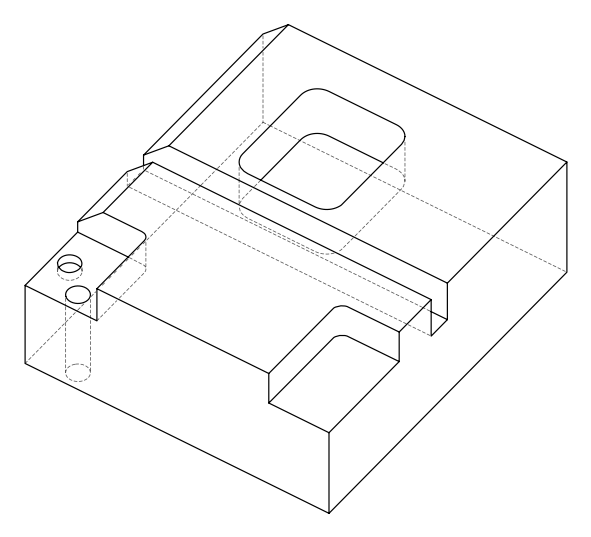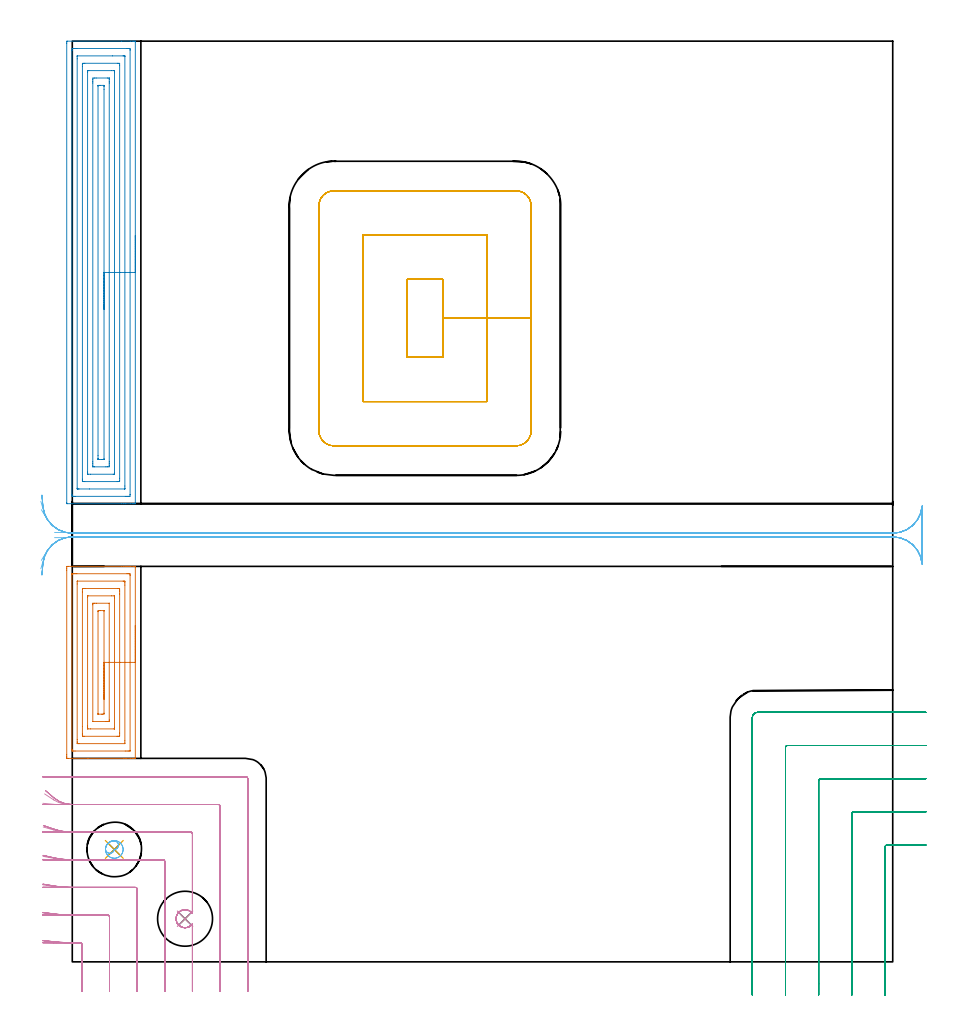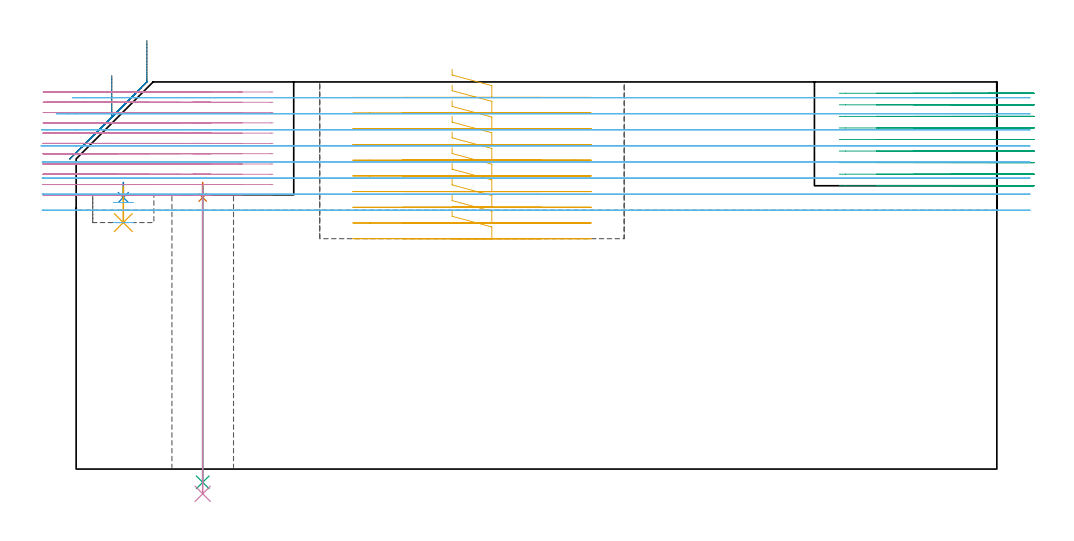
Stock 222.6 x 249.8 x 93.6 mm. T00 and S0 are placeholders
(PLAN: 12 operations, 8 tool changes, 52 min)
(1 SPOT_DRILL | STEP1HOLE | NXT0321_9005460120000 | 0.04 min | 2999 mm3)
(2 SPOT_DRILL_1 | STEP1POCKET | NXT0321_9005460120000 | 0.04 min | 2999 mm3)
(3 DRILL_THROUGH_HOLE_INTO_CENTER | STEP1HOLE | NXT0301_065 | 0.29 min | 4621 mm3)
(4 DRILL_TO_ENLARGE_THROUGH_HOLE | STEP1HOLE | UGT0301_280 | 0.3 min | 8683 mm3)
(5 DRILL_BLIND_HOLE_INTO_CENTER | STEP1POCKET | NXT0301_128 | 0.04 min | 719 mm3)
(6 MILL_ROUGH_BLIND_HOLE_CONTOUR | STEP1POCKET | NXT0201_013 | Spiral | 0.22 min | 2130 mm3)
(7 AREA_MILL | FG_CHAMFER_SURFACE | UGT0205_001 | 3.22 min | 11690 mm3)
(8 AREA_MILL_1 | FG_CHAMFER_SURFACE_1 | UGT0205_001 | 7.33 min | 22829 mm3)
(9 MILL_CORNER_NOTCH_RECTANGULAR | CORNER_NOTCH_RECTANGULAR | NXT0201_011 | Follow Part, ap 3, ae 75% | 8.92 min | 81284 mm3)
(10 MILL_CORNER_NOTCH_RECTANGULAR_1 | CORNER_NOTCH_RECTANGULAR_1 | NXT0201_013 | Follow Part, ap 2.5, ae 75% | 12.43 min | 68305 mm3)
(11 MILL_RECTANGULAR_POCKET | POCKET_RECTANGULAR_STRAIGHT | NXT0201_012 | Follow Part, ap 4, ae 75% | 10.9 min | 232918 mm3)
(12 MILL_RECTANGULAR_SLOT | SLOT_RECTANGULAR | NXT0201_012 | Follow Part, ap 4, ae 75% | 8.23 min | 114902 mm3)
(TOOL NXT0321_9005460120000 | NC Spot Drill, 142deg, 12mm, Carbide, Uncoated | D12 PA142 FL30 Z2)
(TOOL NXT0301_065 | Carbide Drill 9.4mm [860.1-0940-075A1-MM 2214] | D9.4 PA140 FL98 Z2)
(TOOL UGT0301_280 | Twist Drill 14.9 mm | D14.9 PA118 FL114 Z2)
(TOOL NXT0301_128 | Carbide Drill 12mm [861.1-1200-036A1-GP GC34] | D12 PA150 FL37.4 Z2)
(TOOL NXT0201_013 | ENDMILL 10mm | D10 FL30 Z4)
(TOOL UGT0205_001 | Chamfer Mill 20 x 3 x 45 deg. | D20 FL50 Z2)
(TOOL NXT0201_011 | ENDMILL 12mm [2P460-1200-NA 1630] | D12 FL38 Z6)
(TOOL NXT0201_012 | ENDMILL 16mm [2P460-1600-NA 1630] | D16 FL38 Z6)
(OP 1 SPOT_DRILL)
G17 G21 G94 G90
T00 M6
G54
G17 G0 G90 X30.6 Y11.7 S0 M3
G43 Z103.6 H0
G94 G81 G98 Z65.659 F250. R69.3
G80
M5
M2
(OP 2 SPOT_DRILL_1)
G17 G21 G94 G90
T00 M6
G54
G17 G0 G90 X11.4 Y30.5 S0 M3
G43 Z103.6 H0
G94 G81 G98 Z65.663 F250. R69.3
G80
M5
M2
(OP 3 DRILL_THROUGH_HOLE_INTO_CENTER)
G17 G21 G94 G90
T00 M6
G54
G17 G0 G90 X30.6 Y11.7 S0 M3
G43 Z103.6 H1
G94 G73 G98 Z-3.211 F250. Q8.689 R68.3
G80
M5
M2
(OP 4 DRILL_TO_ENLARGE_THROUGH_HOLE)
G17 G21 G94 G90
T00 M6
G54
G17 G0 G90 X30.6 Y11.7 S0 M3
G43 Z103.6 H0
G94 G73 G98 Z-5.976 F250. Q14.455 R68.3
G80
M5
M2
(OP 5 DRILL_BLIND_HOLE_INTO_CENTER)
G17 G21 G94 G90
T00 M6
G54
G17 G0 G90 X11.4 Y30.5 S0 M3
G43 Z103.6 H1
G94 G81 G98 Z59.6 F250. R68.3
G80
M5
M2
(OP 6 MILL_ROUGH_BLIND_HOLE_CONTOUR)
G17 G21 G94 G90
T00 M6
G54
G17 G0 G90 X11.4 Y30.5 S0 M3
G43 Z103.6 H0
Z64.45
G94 G3 X11.542 Y32.758 R1.133 F250.
X9.019 Y30.801 R2.258
X11.099 Y28.119 R2.4
X9.019 Y30.801 R-2.4
X10.059 Y29.46 R1.2
X11.4 Y30.5 R1.2
G0 Z59.6
G3 X11.542 Y32.758 R1.133
X9.019 Y30.801 R2.258
X11.099 Y28.119 R2.4
X9.019 Y30.801 R-2.4
X10.059 Y29.46 R1.2
X11.4 Y30.5 R1.2
G0 Z103.6
M5
M2
(OP 7 AREA_MILL)
G17 G21 G94 G90
T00 M6
G54
G17 G0 G90 X17.1 Y91.25 S1061 M3
G43 Z103.6 H0
G94 G1 Y91.212 Z102.728 F250.
Y91.098 Z101.863
Y90.909 Z101.012
Y90.647 Z100.18
Y90.313 Z99.374
Y89.91 Z98.6
Y89.442 Z97.864
Y88.91 Z97.172
Y88.321 Z96.529
Y87.678 Z95.939
Y86.986 Z95.408
Y86.25 Z94.94
Y85.476 Z94.537
Y84.67 Z94.203
Y83.838 Z93.941
Y82.986 Z93.752
Y82.122 Z93.638
Y81.25 Z93.6
Y55.362
X17.097 Y55.209 Z93.588
X17.089 Y55.207 Z93.58
X16.757 Y55.2 Z93.256
X16.388 Z92.887
X15.746 Z92.241
X14.542 Z91.039
X13.98 Z90.474
X4.268 Z80.766
X-1.029 Y55.201 Z75.469
X-1.242 Y55.204 Z75.255
X-1.492 Y55.209 Z75.006
X-1.495 Y55.337 Z75.003
X-1.499 Y55.809 Z75.001
X-1.5 Y56.285 Z75.
Y106.275
X-1.499 Y106.691 Z75.001
X-1.495 Y107.163 Z75.003
X-1.492 Y107.291 Z75.006
X-1.029 Y107.3 Z75.469
X13.378 Z89.873
X13.98 Z90.474
X14.542 Z91.039
X14.863 Z91.359
X15.425 Z91.921
X15.746 Z92.241
X16.758 Z93.257
X17.089 Y107.293 Z93.58
X17.097 Y107.291 Z93.588
X17.1 Y107.138 Z93.6
Y81.25
X15.686 Z92.186
X15.685 Y57.386 Z92.185
X15.684 Y57.282 Z92.184
X15.681 Y57.231 Z92.181
X15.68 Y57.214 Z92.18
X15.642 Y57.21 Z92.142
X15.251 Y57.202 Z91.751
X14.863 Y57.201 Z91.363
X14.37 Y57.2 Z90.87
X0.737 Y57.201 Z77.237
X0.241 Y57.203 Z76.741
X0.023 Y57.21 Z76.523
X-0.079 Y57.216 Z76.421
X-0.085 Y57.532 Z76.415
Y57.594
Y105.114
X-0.084 Y105.218 Z76.416
X-0.082 Y105.269 Z76.418
X-0.08 Y105.287 Z76.42
X-0.042 Y105.29 Z76.458
X0.349 Y105.298 Z76.849
X0.737 Y105.3 Z77.237
X1.23 Z77.73
X14.863 Y105.299 Z91.363
X15.359 Y105.297 Z91.859
X15.577 Y105.29 Z92.077
X15.679 Y105.284 Z92.179
X15.685 Y104.968 Z92.185
Y104.906
X15.686 Y81.25 Z92.186
X14.271 Z90.771
Y59.978
X14.267 Y59.379 Z90.767
X14.265 Y59.234 Z90.765
X14.259 Y59.21 Z90.759
X14.216 Y59.205 Z90.716
X14.156 Y59.201 Z90.656
X1.797 Y59.2 Z78.297
X1.62 Y59.202 Z78.12
X1.443 Y59.207 Z77.943
X1.335 Y59.212 Z77.835
X1.332 Y59.281 Z77.832
X1.33 Y59.379 Z77.83
X1.329 Y59.674 Z77.829
X1.328 Y60.272 Z77.828
X1.329 Y102.522 Z77.829
X1.333 Y103.121 Z77.833
X1.335 Y103.266 Z77.835
X1.341 Y103.29 Z77.841
X1.384 Y103.295 Z77.884
X1.443 Y103.299 Z77.943
X13.803 Y103.3 Z90.303
X13.98 Y103.298 Z90.48
X14.157 Y103.293 Z90.657
X14.265 Y103.288 Z90.765
X14.268 Y103.219 Z90.768
X14.27 Y103.121 Z90.77
X14.271 Y102.826 Z90.771
Y102.228
Y81.25
X12.857 Z89.357
X12.856 Y62.057 Z89.356
X12.85 Y61.414 Z89.35
X12.844 Y61.21 Z89.344
X12.638 Y61.205 Z89.138
X12.214 Y61.2 Z88.714
X12.179 Z88.679
X3.351 Z79.851
X2.955 Y61.205 Z79.455
X2.763 Y61.21 Z79.263
X2.75 Y61.317 Z79.25
X2.744 Y61.814 Z79.244
X2.743 Y63.843 Z79.243
Y100.2
X2.744 Y100.443 Z79.244
X2.749 Y101.086 Z79.249
X2.756 Y101.29 Z79.256
X2.962 Y101.295 Z79.462
X3.386 Y101.3 Z79.886
X3.421 Z79.921
X12.249 Z88.749
X12.645 Y101.295 Z89.145
X12.837 Y101.29 Z89.337
X12.85 Y101.183 Z89.35
X12.856 Y100.686 Z89.356
X12.857 Y100.443 Z89.357
Y99.793
Y81.25
X11.443 Z87.943
Y63.617
X11.44 Y63.391 Z87.94
X11.436 Y63.242 Z87.936
X11.434 Y63.208 Z87.934
X11.43 Y63.206 Z87.93
X11.411 Y63.203 Z87.911
X11.331 Y63.201 Z87.831
X4.904 Y63.2 Z81.404
X4.268 Y63.204 Z80.768
X4.179 Y63.207 Z80.679
X4.17 Y63.209 Z80.67
X4.164 Y63.235 Z80.664
X4.16 Y63.354 Z80.66
X4.158 Y63.504 Z80.658
X4.157 Y63.956 Z80.657
Y98.883
X4.159 Y99.109 Z80.659
X4.163 Y99.259 Z80.663
X4.166 Y99.292 Z80.666
X4.17 Y99.294 Z80.67
X4.189 Y99.297 Z80.689
X4.268 Y99.299 Z80.768
X10.696 Y99.3 Z87.196
X11.331 Y99.296 Z87.831
X11.421 Y99.293 Z87.921
X11.43 Y99.291 Z87.93
X11.436 Y99.265 Z87.936
X11.44 Y99.146 Z87.94
X11.442 Y98.996 Z87.942
X11.443 Y98.77 Z87.943
Y98.657
Y81.25
X10.029 Z86.529
X10.028 Y65.628 Z86.528
X10.027 Y65.394 Z86.527
X10.024 Y65.277 Z86.524
X10.022 Y65.222 Z86.522
X10.014 Y65.209 Z86.514
X9.985 Y65.205 Z86.485
X9.566 Y65.201 Z86.066
X9.106 Y65.2 Z85.606
X5.574 Y65.201 Z82.074
X5.572 Y65.202 Z82.072
Y65.203
X5.571 Y96.872 Z82.071
X5.573 Y97.106 Z82.073
X5.575 Y97.223 Z82.075
X5.578 Y97.278 Z82.078
X5.586 Y97.291 Z82.086
X5.615 Y97.295 Z82.115
X6.034 Y97.299 Z82.534
X6.494 Y97.3 Z82.994
X10.026 Y97.299 Z86.526
X10.027 Y97.298 Z86.527
X10.028 Y97.297 Z86.528
X10.029 Y81.25 Z86.529
X8.615 Z85.115
X8.614 Y67.483 Z85.114
X8.613 Y67.413 Z85.113
X8.608 Y67.217 Z85.108
X8.222 Y67.206 Z84.722
X8.01 Y67.201 Z84.51
X7.043 Y67.2 Z83.543
X7.024 Y67.202 Z83.524
X7.005 Y67.205 Z83.505
X6.992 Y67.211 Z83.492
X6.99 Y67.231 Z83.49
X6.986 Y67.344 Z83.486
Y95.017
X6.987 Y95.087 Z83.487
X6.992 Y95.283 Z83.492
X7.378 Y95.294 Z83.878
X7.59 Y95.299 Z84.09
X8.557 Y95.3 Z85.057
X8.576 Y95.298 Z85.076
X8.594 Y95.294 Z85.094
X8.608 Y95.289 Z85.108
X8.61 Y95.269 Z85.11
X8.614 Y95.156 Z85.114
X8.615 Y81.25 Z85.115
Y80.378 Z85.153
Y79.513 Z85.267
Y78.662 Z85.455
Y77.83 Z85.718
Y77.024 Z86.052
Y76.25 Z86.454
Y75.514 Z86.923
Y74.822 Z87.454
Y74.179 Z88.044
Y73.59 Z88.687
Y73.058 Z89.379
Y72.59 Z90.115
Y72.187 Z90.888
Y71.853 Z91.694
Y71.591 Z92.526
Y71.402 Z93.378
Y71.288 Z94.243
Y71.25 Z95.115
G0 Z103.6
M5
M2
(OP 8 AREA_MILL_1)
G17 G21 G94 G90
T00 M6
G54
G17 G0 G90 X17.1 Y197.05 S1061 M3
G43 Z103.6 H0
G94 G1 Y197.012 Z102.728 F250.
Y196.898 Z101.863
Y196.709 Z101.012
Y196.447 Z100.18
Y196.113 Z99.374
Y195.71 Z98.6
Y195.242 Z97.864
Y194.71 Z97.172
Y194.121 Z96.529
Y193.478 Z95.939
Y192.786 Z95.408
Y192.05 Z94.94
Y191.276 Z94.537
Y190.47 Z94.203
Y189.638 Z93.941
Y188.786 Z93.752
Y187.922 Z93.638
Y187.05 Z93.6
Y124.478
X17.097 Y124.308 Z93.588
X17.088 Y124.306 Z93.579
X16.723 Y124.3 Z93.223
X16.451 Z92.951
X15.746 Z92.241
X14.51 Z91.007
X13.98 Z90.475
X13.362 Z89.858
X-1.295 Y124.301 Z75.203
X-1.492 Y124.31 Z75.006
X-1.499 Y124.508 Z74.999
X-1.5 Y249.175 Z75.
X-1.496 Y249.595 Z75.002
X-1.492 Y249.79 Z75.006
X-1.294 Y249.8 Z75.204
X13.362 Z89.858
X15.746 Z92.241
X16.451 Z92.951
X16.724 Z93.223
X17.088 Y249.794 Z93.579
X17.097 Y249.792 Z93.588
X17.1 Y249.621 Z93.6
Y187.05
X15.686 Z92.186
X15.685 Y126.775 Z92.185
X15.684 Y126.713 Z92.184
X15.672 Y126.31 Z92.172
X15.269 Y126.302 Z91.769
X14.863 Y126.301 Z91.363
X14.388 Y126.3 Z90.888
X0.737 Y126.301 Z77.237
X0.26 Y126.303 Z76.76
X0.026 Y126.31 Z76.526
X-0.079 Y126.329 Z76.421
X-0.085 Y126.652 Z76.415
Y126.713
Y247.325
X-0.084 Y247.387 Z76.416
X-0.072 Y247.79 Z76.428
X0.331 Y247.798 Z76.831
X0.737 Y247.799 Z77.237
X1.212 Y247.8 Z77.712
X14.863 Y247.799 Z91.363
X15.34 Y247.797 Z91.84
X15.574 Y247.79 Z92.074
X15.679 Y247.771 Z92.179
X15.685 Y247.449 Z92.185
Y247.387
X15.686 Y187.05 Z92.186
X14.271 Z90.771
Y129.1
X14.27 Y128.501 Z90.77
X14.268 Y128.354 Z90.768
X14.266 Y128.319 Z90.766
X14.264 Y128.31 Z90.764
X14.244 Y128.307 Z90.744
X14.177 Y128.301 Z90.677
X4.688 Y128.3 Z81.188
X1.818 Z78.318
X1.62 Y128.301 Z78.12
X1.421 Y128.303 Z77.921
X1.365 Y128.306 Z77.865
X1.336 Y128.31 Z77.836
X1.334 Y128.325 Z77.834
X1.331 Y128.403 Z77.831
X1.329 Y128.501 Z77.829
Y245.
X1.33 Y245.599 Z77.83
X1.332 Y245.746 Z77.832
X1.334 Y245.781 Z77.834
X1.336 Y245.79 Z77.836
X1.356 Y245.793 Z77.856
X1.423 Y245.799 Z77.923
X10.912 Y245.8 Z87.412
X13.782 Z90.282
X13.98 Y245.799 Z90.48
X14.178 Y245.797 Z90.678
X14.235 Y245.794 Z90.735
X14.264 Y245.79 Z90.764
X14.266 Y245.774 Z90.766
X14.269 Y245.697 Z90.769
X14.271 Y245.599 Z90.771
Y187.05
X12.857 Z89.357
Y131.183
X12.854 Y130.535 Z89.354
X12.85 Y130.324 Z89.35
X12.65 Y130.31 Z89.15
X12.203 Y130.3 Z88.703
X3.374 Z79.874
X2.948 Y130.31 Z79.448
X2.749 Y130.317 Z79.249
X2.747 Y130.432 Z79.247
X2.743 Y130.939 Z79.243
Y242.917
X2.746 Y243.565 Z79.246
X2.75 Y243.776 Z79.25
X2.95 Y243.79 Z79.45
X3.397 Y243.8 Z79.897
X12.226 Z88.726
X12.652 Y243.79 Z89.152
X12.85 Y243.783 Z89.35
X12.853 Y243.668 Z89.353
X12.857 Y243.161 Z89.357
Y187.05
X11.443 Z87.943
X11.442 Y132.744 Z87.942
X11.439 Y132.518 Z87.939
X11.436 Y132.369 Z87.936
X11.429 Y132.309 Z87.929
X11.414 Y132.307 Z87.914
X11.331 Y132.304 Z87.831
X11.11 Y132.301 Z87.61
X4.93 Y132.3 Z81.43
X4.269 Y132.304 Z80.769
X4.175 Y132.307 Z80.675
X4.167 Y132.308 Z80.667
X4.164 Y132.361 Z80.664
X4.16 Y132.48 Z80.66
X4.158 Y132.631 Z80.658
X4.157 Y132.857 Z80.657
X4.158 Y241.356 Z80.658
X4.161 Y241.582 Z80.661
X4.164 Y241.731 Z80.664
X4.171 Y241.791 Z80.671
X4.186 Y241.793 Z80.686
X4.269 Y241.796 Z80.769
X4.49 Y241.799 Z80.99
X10.67 Y241.8 Z87.17
X11.331 Y241.796 Z87.831
X11.425 Y241.793 Z87.925
X11.433 Y241.791 Z87.933
X11.436 Y241.739 Z87.936
X11.44 Y241.619 Z87.94
X11.442 Y241.469 Z87.942
X11.443 Y241.243 Z87.943
Y187.05
X10.029 Z86.529
X10.028 Y135.652 Z86.528
X10.026 Y135.186 Z86.526
X10.022 Y134.758 Z86.522
X10.011 Y134.307 Z86.511
X9.566 Y134.303 Z86.066
X9.135 Y134.301 Z85.635
X6.034 Z82.534
X5.6 Y134.304 Z82.1
X5.578 Y134.31 Z82.078
X5.576 Y134.328 Z82.076
X5.573 Y134.758 Z82.073
X5.571 Y135.227 Z82.071
Y135.652
X5.572 Y238.448 Z82.072
X5.574 Y238.914 Z82.074
X5.578 Y239.342 Z82.078
X5.589 Y239.793 Z82.089
X6.034 Y239.797 Z82.534
X6.465 Y239.799 Z82.965
X9.566 Z86.066
X10. Y239.796 Z86.5
X10.022 Y239.79 Z86.522
X10.024 Y239.772 Z86.524
X10.027 Y239.342 Z86.527
X10.029 Y238.873 Z86.529
Y238.448
Y187.05
X8.615 Z85.115
Y136.546
X8.613 Y136.34 Z85.113
X8.611 Y136.316 Z85.111
X8.609 Y136.311 Z85.109
X8.577 Y136.307 Z85.077
X8.447 Y136.302 Z84.947
X8.286 Y136.3 Z84.786
X8.043 Z84.543
X7.16 Z83.66
X7.054 Y136.302 Z83.554
X7.026 Y136.305 Z83.526
X7.001 Y136.309 Z83.501
X6.992 Y136.353 Z83.492
X6.987 Y136.475 Z83.487
X6.986 Y136.546 Z83.486
X6.985 Y137.371 Z83.485
Y237.554
X6.987 Y237.76 Z83.487
X6.989 Y237.784 Z83.489
X6.991 Y237.789 Z83.491
X7.023 Y237.793 Z83.523
X7.153 Y237.798 Z83.653
X7.314 Y237.8 Z83.814
X7.557 Z84.057
X8.44 Z84.94
X8.546 Y237.798 Z85.046
X8.574 Y237.795 Z85.074
X8.599 Y237.791 Z85.099
X8.608 Y237.747 Z85.108
X8.613 Y237.625 Z85.113
X8.614 Y237.554 Z85.114
X8.615 Y236.729 Z85.115
Y187.05
Y186.178 Z85.153
Y185.313 Z85.267
Y184.462 Z85.455
Y183.63 Z85.718
Y182.824 Z86.052
Y182.05 Z86.454
Y181.314 Z86.923
Y180.622 Z87.454
Y179.979 Z88.044
Y179.39 Z88.687
Y178.858 Z89.379
Y178.39 Z90.115
Y177.987 Z90.888
Y177.653 Z91.694
Y177.391 Z92.526
Y177.202 Z93.378
Y177.088 Z94.243
Y177.05 Z95.115
G0 Z103.6
M5
M2
(OP 9 MILL_CORNER_NOTCH_RECTANGULAR)
G17 G21 G94 G90
T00 M6
G54
G17 G0 G90 X231.6 Y31.7 S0 M3
G43 Z103.654 H1
Z90.859
G94 G1 X228.6 F250.
X221.096 F500.
G3 X220.5 Y31.104 R0.6
G1 Y-6.
Y-9. F250.
G0 Z103.654
X231.6 Y40.7
Z90.859
G1 X228.6
X212.097 F500.
G3 X211.5 Y40.103 R0.6
G1 Y-6.
Y-9. F250.
G0 Z103.654
X231.6 Y49.7
Z90.859
G1 X228.6
X203.097 F500.
G3 X202.5 Y49.103 R0.6
G1 Y-6.
Y-9. F250.
G0 Z103.654
X231.6 Y58.7
Z90.859
G1 X228.6
X194.097 F500.
G3 X193.5 Y58.103 R0.6
G1 Y-6.
Y-9. F250.
G0 Z103.654
X231.6 Y67.7
Z90.859
G1 X228.6
X186. F500.
G3 X184.5 Y66.2 R1.5
G1 Y-6.
Y-9. F250.
G0 Z103.654
X231.6 Y31.7
Z88.064
G1 X228.6
X221.096 F500.
G3 X220.5 Y31.104 R0.6
G1 Y-6.
Y-9. F250.
G0 Z103.654
X231.6 Y40.7
Z88.064
G1 X228.6
X212.097 F500.
G3 X211.5 Y40.103 R0.6
G1 Y-6.
Y-9. F250.
G0 Z103.654
X231.6 Y49.7
Z88.064
G1 X228.6
X203.097 F500.
G3 X202.5 Y49.103 R0.6
G1 Y-6.
Y-9. F250.
G0 Z103.654
X231.6 Y58.7
Z88.064
G1 X228.6
X194.097 F500.
G3 X193.5 Y58.103 R0.6
G1 Y-6.
Y-9. F250.
G0 Z103.654
X231.6 Y67.7
Z88.064
G1 X228.6
X186. F500.
G3 X184.5 Y66.2 R1.5
G1 Y-6.
Y-9. F250.
G0 Z103.654
X231.6 Y31.7
Z85.269
G1 X228.6
X221.096 F500.
G3 X220.5 Y31.104 R0.6
G1 Y-6.
Y-9. F250.
G0 Z103.654
X231.6 Y40.7
Z85.269
G1 X228.6
X212.097 F500.
G3 X211.5 Y40.103 R0.6
G1 Y-6.
Y-9. F250.
G0 Z103.654
X231.6 Y49.7
Z85.269
G1 X228.6
X203.097 F500.
G3 X202.5 Y49.103 R0.6
G1 Y-6.
Y-9. F250.
G0 Z103.654
X231.6 Y58.7
Z85.269
G1 X228.6
X194.097 F500.
G3 X193.5 Y58.103 R0.6
G1 Y-6.
Y-9. F250.
G0 Z103.654
X231.6 Y67.7
Z85.269
G1 X228.6
X186. F500.
G3 X184.5 Y66.2 R1.5
G1 Y-6.
Y-9. F250.
G0 Z103.654
X231.6 Y31.7
Z82.474
G1 X228.6
X221.096 F500.
G3 X220.5 Y31.104 R0.6
G1 Y-6.
Y-9. F250.
G0 Z103.654
X231.6 Y40.7
Z82.474
G1 X228.6
X212.097 F500.
G3 X211.5 Y40.103 R0.6
G1 Y-6.
Y-9. F250.
G0 Z103.654
X231.6 Y49.7
Z82.474
G1 X228.6
X203.097 F500.
G3 X202.5 Y49.103 R0.6
G1 Y-6.
Y-9. F250.
G0 Z103.654
X231.6 Y58.7
Z82.474
G1 X228.6
X194.097 F500.
G3 X193.5 Y58.103 R0.6
G1 Y-6.
Y-9. F250.
G0 Z103.654
X231.6 Y67.7
Z82.474
G1 X228.6
X186. F500.
G3 X184.5 Y66.2 R1.5
G1 Y-6.
Y-9. F250.
G0 Z103.654
X231.6 Y31.7
Z79.679
G1 X228.6
X221.096 F500.
G3 X220.5 Y31.104 R0.6
G1 Y-6.
Y-9. F250.
G0 Z103.654
X231.6 Y40.7
Z79.679
G1 X228.6
X212.097 F500.
G3 X211.5 Y40.103 R0.6
G1 Y-6.
Y-9. F250.
G0 Z103.654
X231.6 Y49.7
Z79.679
G1 X228.6
X203.097 F500.
G3 X202.5 Y49.103 R0.6
G1 Y-6.
Y-9. F250.
G0 Z103.654
X231.6 Y58.7
Z79.679
G1 X228.6
X194.097 F500.
G3 X193.5 Y58.103 R0.6
G1 Y-6.
Y-9. F250.
G0 Z103.654
X231.6 Y67.7
Z79.679
G1 X228.6
X186. F500.
G3 X184.5 Y66.2 R1.5
G1 Y-6.
Y-9. F250.
G0 Z103.654
X231.6 Y31.7
Z76.885
G1 X228.6
X221.096 F500.
G3 X220.5 Y31.104 R0.6
G1 Y-6.
Y-9. F250.
G0 Z103.654
X231.6 Y40.7
Z76.885
G1 X228.6
X212.097 F500.
G3 X211.5 Y40.103 R0.6
G1 Y-6.
Y-9. F250.
G0 Z103.654
X231.6 Y49.7
Z76.885
G1 X228.6
X203.097 F500.
G3 X202.5 Y49.103 R0.6
G1 Y-6.
Y-9. F250.
G0 Z103.654
X231.6 Y58.7
Z76.885
G1 X228.6
X194.097 F500.
G3 X193.5 Y58.103 R0.6
G1 Y-6.
Y-9. F250.
G0 Z103.654
X231.6 Y67.7
Z76.885
G1 X228.6
X186. F500.
G3 X184.5 Y66.2 R1.5
G1 Y-6.
Y-9. F250.
G0 Z103.654
X231.6 Y31.7
Z74.09
G1 X228.6
X221.096 F500.
G3 X220.5 Y31.104 R0.6
G1 Y-6.
Y-9. F250.
G0 Z103.654
X231.6 Y40.7
Z74.09
G1 X228.6
X212.097 F500.
G3 X211.5 Y40.103 R0.6
G1 Y-6.
Y-9. F250.
G0 Z103.654
X231.6 Y49.7
Z74.09
G1 X228.6
X203.097 F500.
G3 X202.5 Y49.103 R0.6
G1 Y-6.
Y-9. F250.
G0 Z103.654
X231.6 Y58.7
Z74.09
G1 X228.6
X194.097 F500.
G3 X193.5 Y58.103 R0.6
G1 Y-6.
Y-9. F250.
G0 Z103.654
X231.6 Y67.7
Z74.09
G1 X228.6
X186. F500.
G3 X184.5 Y66.2 R1.5
G1 Y-6.
Y-9. F250.
G0 Z103.654
X231.6 Y31.7
Z71.295
G1 X228.6
X221.096 F500.
G3 X220.5 Y31.104 R0.6
G1 Y-6.
Y-9. F250.
G0 Z103.654
X231.6 Y40.7
Z71.295
G1 X228.6
X212.097 F500.
G3 X211.5 Y40.103 R0.6
G1 Y-6.
Y-9. F250.
G0 Z103.654
X231.6 Y49.7
Z71.295
G1 X228.6
X203.097 F500.
G3 X202.5 Y49.103 R0.6
G1 Y-6.
Y-9. F250.
G0 Z103.654
X231.6 Y58.7
Z71.295
G1 X228.6
X194.097 F500.
G3 X193.5 Y58.103 R0.6
G1 Y-6.
Y-9. F250.
G0 Z103.654
X231.6 Y67.7
Z71.295
G1 X228.6
X186. F500.
G3 X184.5 Y66.2 R1.5
G1 Y-6.
Y-9. F250.
G0 Z103.654
X231.6 Y31.7
Z68.5
G1 X228.6
X221.096 F500.
G3 X220.5 Y31.104 R0.6
G1 Y-6.
Y-9. F250.
G0 Z103.654
X231.6 Y40.7
Z68.5
G1 X228.6
X212.097 F500.
G3 X211.5 Y40.103 R0.6
G1 Y-6.
Y-9. F250.
G0 Z103.654
X231.6 Y49.7
Z68.5
G1 X228.6
X203.097 F500.
G3 X202.5 Y49.103 R0.6
G1 Y-6.
Y-9. F250.
G0 Z103.654
X231.6 Y58.7
Z68.5
G1 X228.6
X194.097 F500.
G3 X193.5 Y58.103 R0.6
G1 Y-6.
Y-9. F250.
G0 Z103.654
X231.6 Y67.7
Z68.5
G1 X228.6
X186. F500.
G3 X184.5 Y66.2 R1.5
G1 Y-6.
Y-9. F250.
G0 Z103.654
M5
M2
(OP 10 MILL_CORNER_NOTCH_RECTANGULAR_1)
G17 G21 G94 G90
T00 M6
G54
G17 G0 G90 X2.6 Y-8. S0 M3
G43 Z103.654 H0
Z91.167
G94 G1 Y-5. F250.
Y4.704 F500.
G3 X2.104 Y5.2 R0.5
G1 X-0.108
G2 X-5. Y5.467 R45.
G1 X-7.982 Y5.793 F250.
G0 Z103.654
X10.1 Y-8.
Z91.167
G1 Y-5.
Y12.203 F500.
G3 X9.603 Y12.7 R0.5
G1 X-0.108
G2 X-5. Y13.02 R37.5
G1 X-7.974 Y13.412 F250.
G0 Z103.654
X17.6 Y-8.
Z91.167
G1 Y-5.
Y19.703 F500.
G3 X17.103 Y20.2 R0.5
G1 X-0.108
G2 X-5. Y20.601 R30.
G1 X-7.96 Y21.091 F250.
G0 Z103.654
X25.1 Y-8.
Z91.167
G1 Y-5.
Y27.203 F500.
G3 X24.603 Y27.7 R0.5
G1 X-0.108
G2 X-5. Y28.238 R22.5
G1 X-7.928 Y28.89 F250.
G0 Z103.654
X32.6 Y-8.
Z91.167
G1 Y-5.
Y10.296 F500.
G2 X29.06 Y9.799 R2.454
X28.328 Y10.791 R2.441
X29.928 Y14.054 R2.464
X32.6 Y13.099 R2.459
G1 Y27.203
Y34.703
G3 X32.103 Y35.2 R0.5
G1 X-0.108
G2 X-5. Y36.02 R15.
G1 X-7.836 Y36.998 F250.
G0 Z103.654
X40.1 Y-8.
Z91.167
G1 Y-5.
Y42.203 F500.
G3 X39.603 Y42.7 R0.5
G1 X-0.108
G2 X-5. Y44.515 R7.5
G1 X-7.274 Y46.471 F250.
G0 Z103.654
X47.6 Y-8.
Z91.167
G1 Y-5.
Y49.7 F500.
G3 X47.1 Y50.2 R0.5
G1 X-0.108
X-3.108 F250.
G0 Z103.654
X2.6 Y-8.
Z88.68
G1 Y-5.
Y4.704 F500.
G3 X2.104 Y5.2 R0.5
G1 X-0.108
G2 X-5. Y5.467 R45.
G1 X-7.982 Y5.793 F250.
G0 Z103.654
X10.1 Y-8.
Z88.68
G1 Y-5.
Y12.203 F500.
G3 X9.603 Y12.7 R0.5
G1 X-0.108
G2 X-5. Y13.02 R37.5
G1 X-7.974 Y13.412 F250.
G0 Z103.654
X17.6 Y-8.
Z88.68
G1 Y-5.
Y19.703 F500.
G3 X17.103 Y20.2 R0.5
G1 X-0.108
G2 X-5. Y20.601 R30.
G1 X-7.96 Y21.091 F250.
G0 Z103.654
X25.1 Y-8.
Z88.68
G1 Y-5.
Y27.203 F500.
G3 X24.603 Y27.7 R0.5
G1 X-0.108
G2 X-5. Y28.238 R22.5
G1 X-7.928 Y28.89 F250.
G0 Z103.654
X32.6 Y-8.
Z88.68
G1 Y-5.
Y10.296 F500.
G2 X29.118 Y9.754 R2.454
X28.32 Y10.813 R2.448
X29.643 Y13.951 R2.464
X30.206 Y14.115 R2.448
X32.6 Y13.099 R2.459
G1 Y27.203
Y34.703
G3 X32.103 Y35.2 R0.5
G1 X-0.108
G2 X-5. Y36.02 R15.
G1 X-7.836 Y36.998 F250.
G0 Z103.654
X40.1 Y-8.
Z88.68
G1 Y-5.
Y42.203 F500.
G3 X39.603 Y42.7 R0.5
G1 X-0.108
G2 X-5. Y44.515 R7.5
G1 X-7.274 Y46.471 F250.
G0 Z103.654
X47.6 Y-8.
Z88.68
G1 Y-5.
Y49.7 F500.
G3 X47.1 Y50.2 R0.5
G1 X-0.108
X-3.108 F250.
G0 Z103.654
X2.6 Y-8.
Z86.194
G1 Y-5.
Y4.704 F500.
G3 X2.104 Y5.2 R0.5
G1 X-0.108
G2 X-5. Y5.467 R45.
G1 X-7.982 Y5.793 F250.
G0 Z103.654
X10.1 Y-8.
Z86.194
G1 Y-5.
Y12.203 F500.
G3 X9.603 Y12.7 R0.5
G1 X-0.108
G2 X-5. Y13.02 R37.5
G1 X-7.974 Y13.412 F250.
G0 Z103.654
X17.6 Y-8.
Z86.194
G1 Y-5.
Y19.703 F500.
G3 X17.103 Y20.2 R0.5
G1 X-0.108
G2 X-5. Y20.601 R30.
G1 X-7.96 Y21.091 F250.
G0 Z103.654
X25.1 Y-8.
Z86.194
G1 Y-5.
Y27.203 F500.
G3 X24.603 Y27.7 R0.5
G1 X-0.108
G2 X-5. Y28.238 R22.5
G1 X-7.928 Y28.89 F250.
G0 Z103.654
X32.6 Y-8.
Z86.194
G1 Y-5.
Y10.296 F500.
G2 X29.055 Y9.803 R2.453
X28.32 Y10.813 R2.448
X29.643 Y13.951 R2.464
X30.206 Y14.115 R2.448
X32.6 Y13.099 R2.459
G1 Y27.203
Y34.703
G3 X32.103 Y35.2 R0.5
G1 X-0.108
G2 X-5. Y36.02 R15.
G1 X-7.836 Y36.998 F250.
G0 Z103.654
X40.1 Y-8.
Z86.194
G1 Y-5.
Y42.203 F500.
G3 X39.603 Y42.7 R0.5
G1 X-0.108
G2 X-5. Y44.515 R7.5
G1 X-7.274 Y46.471 F250.
G0 Z103.654
X47.6 Y-8.
Z86.194
G1 Y-5.
Y49.7 F500.
G3 X47.1 Y50.2 R0.5
G1 X-0.108
X-3.108 F250.
G0 Z103.654
X2.6 Y-8.
Z83.707
G1 Y-5.
Y4.704 F500.
G3 X2.104 Y5.2 R0.5
G1 X-0.896
G2 X-5. Y5.388 R45.
G1 X-7.987 Y5.661 F250.
G0 Z103.654
X10.1 Y-8.
Z83.707
G1 Y-5.
Y12.203 F500.
G3 X9.603 Y12.7 R0.5
G1 X-0.896
G2 X-5. Y12.925 R37.5
G1 X-7.982 Y13.254 F250.
G0 Z103.654
X17.6 Y-8.
Z83.707
G1 Y-5.
Y19.703 F500.
G3 X17.103 Y20.2 R0.5
G1 X-0.896
G2 X-5. Y20.482 R30.
G1 X-7.972 Y20.893 F250.
G0 Z103.654
X25.1 Y-8.
Z83.707
G1 Y-5.
Y27.203 F500.
G3 X24.603 Y27.7 R0.5
G1 X-0.896
G2 X-5. Y28.078 R22.5
G1 X-7.95 Y28.625 F250.
G0 Z103.654
X32.6 Y-8.
Z83.707
G1 Y-5.
Y10.296 F500.
G2 X29.055 Y9.804 R2.453
X28.58 Y10.319 R2.436
X28.328 Y10.791 R2.441
X29.928 Y14.054 R2.464
X32.6 Y13.099 R2.459
G1 Y27.203
Y34.703
G3 X32.103 Y35.2 R0.5
G1 X-0.896
G2 X-5. Y35.772 R15.
G1 X-7.886 Y36.593 F250.
G0 Z103.654
X40.1 Y-8.
Z83.707
G1 Y-5.
Y42.203 F500.
G3 X39.603 Y42.7 R0.5
G1 X-0.896
G2 X-5. Y43.923 R7.5
G1 X-7.511 Y45.564 F250.
G0 Z103.654
X47.6 Y-8.
Z83.707
G1 Y-5.
Y49.7 F500.
G3 X47.1 Y50.2 R0.5
G1 X-0.896
X-3.896 F250.
G0 Z103.654
X2.6 Y-8.
Z81.22
G1 Y-5.
Y4.704 F500.
G3 X2.104 Y5.2 R0.5
G1 X-4.288
G2 X-5. Y5.206 R45.
G1 X-8. Y5.253 F250.
G0 Z103.654
X10.1 Y-8.
Z81.22
G1 Y-5.
Y12.203 F500.
G3 X9.603 Y12.7 R0.5
G1 X-4.288
G2 X-5. Y12.707 R37.5
G1 X-7.999 Y12.764 F250.
G0 Z103.654
X17.6 Y-8.
Z81.22
G1 Y-5.
Y19.703 F500.
G3 X17.103 Y20.2 R0.5
G1 X-4.288
G2 X-5. Y20.208 R30.
G1 X-7.999 Y20.28 F250.
G0 Z103.654
X25.1 Y-8.
Z81.22
G1 Y-5.
Y27.203 F500.
G3 X24.603 Y27.7 R0.5
G1 X-4.288
G2 X-5. Y27.711 R22.5
G1 X-7.998 Y27.806 F250.
G0 Z103.654
X32.6 Y-8.
Z81.22
G1 Y-5.
Y10.296 F500.
G2 X29.103 Y9.765 R2.454
X28.328 Y10.791 R2.448
X29.654 Y13.956 R2.464
X30.199 Y14.114 R2.448
X32.6 Y13.099 R2.459
G1 Y27.203
Y34.703
G3 X32.103 Y35.2 R0.5
G1 X-4.288
G2 X-5. Y35.217 R15.
G1 X-7.997 Y35.359 F250.
G0 Z103.654
X40.1 Y-8.
Z81.22
G1 Y-5.
Y42.203 F500.
G3 X39.603 Y42.7 R0.5
G1 X-4.288
G2 X-5. Y42.734 R7.5
G1 X-7.986 Y43.019 F250.
G0 Z103.654
X47.6 Y-8.
Z81.22
G1 Y-5.
Y49.7 F500.
G3 X47.1 Y50.2 R0.5
G1 X-4.288
X-7.288 F250.
G0 Z103.654
X2.6 Y-8.
Z78.734
G1 Y-5.
Y4.704 F500.
G3 X2.104 Y5.2 R0.5
G1 X-5.
X-8. F250.
G0 Z103.654
X10.1 Y-8.
Z78.734
G1 Y-5.
Y12.203 F500.
G3 X9.603 Y12.7 R0.5
G1 X-5.
X-8. F250.
G0 Z103.654
X17.6 Y-8.
Z78.734
G1 Y-5.
Y19.703 F500.
G3 X17.103 Y20.2 R0.5
G1 X-5.
X-8. F250.
G0 Z103.654
X25.1 Y-8.
Z78.734
G1 Y-5.
Y27.203 F500.
G3 X24.603 Y27.7 R0.5
G1 X-5.
X-8. F250.
G0 Z103.654
X32.6 Y-8.
Z78.734
G1 Y-5.
Y10.296 F500.
G2 X29.058 Y9.801 R2.453
X28.328 Y10.791 R2.448
X29.654 Y13.956 R2.464
X30.199 Y14.114 R2.448
X32.6 Y13.099 R2.459
G1 Y27.203
Y34.703
G3 X32.103 Y35.2 R0.5
G1 X-5.
X-8. F250.
G0 Z103.654
X40.1 Y-8.
Z78.734
G1 Y-5.
Y42.203 F500.
G3 X39.603 Y42.7 R0.5
G1 X-5.
X-8. F250.
G0 Z103.654
X47.6 Y-8.
Z78.734
G1 Y-5.
Y49.7 F500.
G3 X47.1 Y50.2 R0.5
G1 X-5.
X-8. F250.
G0 Z103.654
X2.6 Y-8.
Z76.247
G1 Y-5.
Y4.704 F500.
G3 X2.104 Y5.2 R0.5
G1 X-5.
X-8. F250.
G0 Z103.654
X10.1 Y-8.
Z76.247
G1 Y-5.
Y12.203 F500.
G3 X9.603 Y12.7 R0.5
G1 X-5.
X-8. F250.
G0 Z103.654
X17.6 Y-8.
Z76.247
G1 Y-5.
Y19.703 F500.
G3 X17.103 Y20.2 R0.5
G1 X-5.
X-8. F250.
G0 Z103.654
X25.1 Y-8.
Z76.247
G1 Y-5.
Y27.203 F500.
G3 X24.603 Y27.7 R0.5
G1 X-5.
X-8. F250.
G0 Z103.654
X32.6 Y-8.
Z76.247
G1 Y-5.
Y10.296 F500.
G2 X29.056 Y9.802 R2.453
X28.328 Y10.791 R2.445
X29.928 Y14.054 R2.464
X32.6 Y13.099 R2.459
G1 Y27.203
Y34.703
G3 X32.103 Y35.2 R0.5
G1 X-5.
X-8. F250.
G0 Z103.654
X40.1 Y-8.
Z76.247
G1 Y-5.
Y42.203 F500.
G3 X39.603 Y42.7 R0.5
G1 X-5.
X-8. F250.
G0 Z103.654
X47.6 Y-8.
Z76.247
G1 Y-5.
Y49.7 F500.
G3 X47.1 Y50.2 R0.5
G1 X-5.
X-8. F250.
G0 Z103.654
X2.6 Y-8.
Z73.76
G1 Y-5.
Y4.704 F500.
G3 X2.104 Y5.2 R0.5
G1 X-5.
X-8. F250.
G0 Z103.654
X10.1 Y-8.
Z73.76
G1 Y-5.
Y12.203 F500.
G3 X9.603 Y12.7 R0.5
G1 X-5.
X-8. F250.
G0 Z103.654
X17.6 Y-8.
Z73.76
G1 Y-5.
Y19.703 F500.
G3 X17.103 Y20.2 R0.5
G1 X-5.
X-8. F250.
G0 Z103.654
X25.1 Y-8.
Z73.76
G1 Y-5.
Y27.203 F500.
G3 X24.603 Y27.7 R0.5
G1 X-5.
X-8. F250.
G0 Z103.654
X32.6 Y-8.
Z73.76
G1 Y-5.
Y10.296 F500.
G2 X29.06 Y9.799 R2.454
X28.328 Y10.791 R2.446
X29.928 Y14.054 R2.464
X32.6 Y13.099 R2.459
G1 Y27.203
Y34.703
G3 X32.103 Y35.2 R0.5
G1 X-5.
X-8. F250.
G0 Z103.654
X40.1 Y-8.
Z73.76
G1 Y-5.
Y42.203 F500.
G3 X39.603 Y42.7 R0.5
G1 X-5.
X-8. F250.
G0 Z103.654
X47.6 Y-8.
Z73.76
G1 Y-5.
Y49.7 F500.
G3 X47.1 Y50.2 R0.5
G1 X-5.
X-8. F250.
G0 Z103.654
X2.6 Y-8.
Z71.273
G1 Y-5.
Y4.704 F500.
G3 X2.104 Y5.2 R0.5
G1 X-5.
X-8. F250.
G0 Z103.654
X10.1 Y-8.
Z71.273
G1 Y-5.
Y12.203 F500.
G3 X9.603 Y12.7 R0.5
G1 X-5.
X-8. F250.
G0 Z103.654
X17.6 Y-8.
Z71.273
G1 Y-5.
Y19.703 F500.
G3 X17.103 Y20.2 R0.5
G1 X-5.
X-8. F250.
G0 Z103.654
X25.1 Y-8.
Z71.273
G1 Y-5.
Y27.203 F500.
G3 X24.603 Y27.7 R0.5
G1 X-5.
X-8. F250.
G0 Z103.654
X32.6 Y-8.
Z71.273
G1 Y-5.
Y10.296 F500.
G2 X29.125 Y9.749 R2.454
X28.772 Y10.074 R2.448
G1 X28.736 Y10.115
X28.577 Y10.324
X28.495 Y10.454
X28.476 Y10.486
X28.429 Y10.572
X28.403 Y10.623
X28.328 Y10.791
G2 X29.928 Y14.054 R2.464
X32.6 Y13.099 R2.459
G1 Y27.203
Y34.703
G3 X32.103 Y35.2 R0.5
G1 X-5.
X-8. F250.
G0 Z103.654
X40.1 Y-8.
Z71.273
G1 Y-5.
Y42.203 F500.
G3 X39.603 Y42.7 R0.5
G1 X-5.
X-8. F250.
G0 Z103.654
X47.6 Y-8.
Z71.273
G1 Y-5.
Y49.7 F500.
G3 X47.1 Y50.2 R0.5
G1 X-5.
X-8. F250.
G0 Z103.654
X2.6 Y-8.
Z68.787
G1 Y-5.
Y4.704 F500.
G3 X2.104 Y5.2 R0.5
G1 X-5.
X-8. F250.
G0 Z103.654
X10.1 Y-8.
Z68.787
G1 Y-5.
Y12.203 F500.
G3 X9.603 Y12.7 R0.5
G1 X-5.
X-8. F250.
G0 Z103.654
X17.6 Y-8.
Z68.787
G1 Y-5.
Y19.703 F500.
G3 X17.103 Y20.2 R0.5
G1 X-5.
X-8. F250.
G0 Z103.654
X25.1 Y-8.
Z68.787
G1 Y-5.
Y27.203 F500.
G3 X24.603 Y27.7 R0.5
G1 X-5.
X-8. F250.
G0 Z103.654
X32.6 Y-8.
Z68.787
G1 Y-5.
Y10.296 F500.
G2 X29.125 Y9.749 R2.454
X28.737 Y10.114 R2.448
G1 X28.58 Y10.319
X28.479 Y10.48
X28.426 Y10.577
X28.404 Y10.621
X28.328 Y10.791
G2 X29.928 Y14.054 R2.464
X32.6 Y13.099 R2.459
G1 Y27.203
Y34.703
G3 X32.103 Y35.2 R0.5
G1 X-5.
X-8. F250.
G0 Z103.654
X40.1 Y-8.
Z68.787
G1 Y-5.
Y42.203 F500.
G3 X39.603 Y42.7 R0.5
G1 X-5.
X-8. F250.
G0 Z103.654
X47.6 Y-8.
Z68.787
G1 Y-5.
Y49.7 F500.
G3 X47.1 Y50.2 R0.5
G1 X-5.
X-8. F250.
G0 Z103.654
X2.6 Y-8.
Z66.3
G1 Y-5.
Y4.704 F500.
G3 X2.104 Y5.2 R0.5
G1 X-5.
X-8. F250.
G0 Z103.654
X10.1 Y-8.
Z66.3
G1 Y-5.
Y12.203 F500.
G3 X9.603 Y12.7 R0.5
G1 X-5.
X-8. F250.
G0 Z103.654
X17.6 Y-8.
Z66.3
G1 Y-5.
Y19.703 F500.
G3 X17.103 Y20.2 R0.5
G1 X-5.
X-8. F250.
G0 Z103.654
X25.1 Y-8.
Z66.3
G1 Y-5.
Y27.203 F500.
G3 X24.603 Y27.7 R0.5
G1 X-5.
X-8. F250.
G0 Z103.654
X32.6 Y-8.
Z66.3
G1 Y-5.
Y10.296 F500.
G2 X29.06 Y9.799 R2.454
X28.328 Y10.791 R2.448
X29.928 Y14.054 R2.464
X32.6 Y13.099 R2.459
G1 Y27.203
Y34.703
G3 X32.103 Y35.2 R0.5
G1 X-5.
X-8. F250.
G0 Z103.654
X40.1 Y-8.
Z66.3
G1 Y-5.
Y42.203 F500.
G3 X39.603 Y42.7 R0.5
G1 X-5.
X-8. F250.
G0 Z103.654
X47.6 Y-8.
Z66.3
G1 Y-5.
Y49.7 F500.
G3 X47.1 Y50.2 R0.5
G1 X-5.
X-8. F250.
G0 Z103.654
M5
M2
(OP 11 MILL_RECTANGULAR_POCKET)
G17 G21 G94 G90
T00 M6
G54
G17 G0 G90 X90.9 Y169.161 S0 M3
G43 Z103.654 H1
Z96.654
G94 G1 Y164. Z95.271 F250.
X100.5 Z92.699
Y174.6 Z89.858
Y185.2 F500.
X90.9
Y164.
X100.5
Y174.6
X112.5
Y197.2
X78.9
Y152.
X112.5
Y174.6
X124.5
Y205.1
G3 X120.4 Y209.2 R4.1
G1 X71.
G3 X66.9 Y205.1 R4.1
G1 Y144.1
G3 X71. Y140. R4.1
G1 X120.4
G3 X124.5 Y144.1 R4.1
G1 Y174.6
Y175.6
G0 X90.9 Y169.161 Z92.858
G1 Y164. Z91.476 F250.
X100.5 Z88.903
Y174.6 Z86.063
Y185.2 F500.
X90.9
Y164.
X100.5
Y174.6
X112.5
Y197.2
X78.9
Y152.
X112.5
Y174.6
X124.5
Y205.1
G3 X120.4 Y209.2 R4.1
G1 X71.
G3 X66.9 Y205.1 R4.1
G1 Y144.1
G3 X71. Y140. R4.1
G1 X120.4
G3 X124.5 Y144.1 R4.1
G1 Y174.6
Y175.6
G0 X90.9 Y169.161 Z89.063
G1 Y164. Z87.68 F250.
X100.5 Z85.108
Y174.6 Z82.268
Y185.2 F500.
X90.9
Y164.
X100.5
Y174.6
X112.5
Y197.2
X78.9
Y152.
X112.5
Y174.6
X124.5
Y205.1
G3 X120.4 Y209.2 R4.1
G1 X71.
G3 X66.9 Y205.1 R4.1
G1 Y144.1
G3 X71. Y140. R4.1
G1 X120.4
G3 X124.5 Y144.1 R4.1
G1 Y174.6
Y175.6
G0 X90.9 Y169.161 Z85.268
G1 Y164. Z83.885 F250.
X100.5 Z81.313
Y174.6 Z78.472
Y185.2 F500.
X90.9
Y164.
X100.5
Y174.6
X112.5
Y197.2
X78.9
Y152.
X112.5
Y174.6
X124.5
Y205.1
G3 X120.4 Y209.2 R4.1
G1 X71.
G3 X66.9 Y205.1 R4.1
G1 Y144.1
G3 X71. Y140. R4.1
G1 X120.4
G3 X124.5 Y144.1 R4.1
G1 Y174.6
Y175.6
G0 X90.9 Y169.161 Z81.472
G1 Y164. Z80.089 F250.
X100.5 Z77.517
Y174.6 Z74.677
Y185.2 F500.
X90.9
Y164.
X100.5
Y174.6
X112.5
Y197.2
X78.9
Y152.
X112.5
Y174.6
X124.5
Y205.1
G3 X120.4 Y209.2 R4.1
G1 X71.
G3 X66.9 Y205.1 R4.1
G1 Y144.1
G3 X71. Y140. R4.1
G1 X120.4
G3 X124.5 Y144.1 R4.1
G1 Y174.6
Y175.6
G0 X90.9 Y169.161 Z77.677
G1 Y164. Z76.294 F250.
X100.5 Z73.722
Y174.6 Z70.882
Y185.2 F500.
X90.9
Y164.
X100.5
Y174.6
X112.5
Y197.2
X78.9
Y152.
X112.5
Y174.6
X124.5
Y205.1
G3 X120.4 Y209.2 R4.1
G1 X71.
G3 X66.9 Y205.1 R4.1
G1 Y144.1
G3 X71. Y140. R4.1
G1 X120.4
G3 X124.5 Y144.1 R4.1
G1 Y174.6
Y175.6
G0 X90.9 Y169.161 Z73.882
G1 Y164. Z72.499 F250.
X100.5 Z69.926
Y174.6 Z67.086
Y185.2 F500.
X90.9
Y164.
X100.5
Y174.6
X112.5
Y197.2
X78.9
Y152.
X112.5
Y174.6
X124.5
Y205.1
G3 X120.4 Y209.2 R4.1
G1 X71.
G3 X66.9 Y205.1 R4.1
G1 Y144.1
G3 X71. Y140. R4.1
G1 X120.4
G3 X124.5 Y144.1 R4.1
G1 Y174.6
Y175.6
G0 X90.9 Y169.161 Z70.086
G1 Y164. Z68.703 F250.
X100.5 Z66.131
Y174.6 Z63.291
Y185.2 F500.
X90.9
Y164.
X100.5
Y174.6
X112.5
Y197.2
X78.9
Y152.
X112.5
Y174.6
X124.5
Y205.1
G3 X120.4 Y209.2 R4.1
G1 X71.
G3 X66.9 Y205.1 R4.1
G1 Y144.1
G3 X71. Y140. R4.1
G1 X120.4
G3 X124.5 Y144.1 R4.1
G1 Y174.6
Y175.6
G0 X90.9 Y169.161 Z66.291
G1 Y164. Z64.908 F250.
X100.5 Z62.336
Y174.6 Z59.495
Y185.2 F500.
X90.9
Y164.
X100.5
Y174.6
X112.5
Y197.2
X78.9
Y152.
X112.5
Y174.6
X124.5
Y205.1
G3 X120.4 Y209.2 R4.1
G1 X71.
G3 X66.9 Y205.1 R4.1
G1 Y144.1
G3 X71. Y140. R4.1
G1 X120.4
G3 X124.5 Y144.1 R4.1
G1 Y174.6
Y175.6
G0 X90.9 Y169.161 Z62.495
G1 Y164. Z61.113 F250.
X100.5 Z58.54
Y174.6 Z55.7
Y185.2 F500.
X90.9
Y164.
X100.5
Y174.6
X112.5
Y197.2
X78.9
Y152.
X112.5
Y174.6
X124.5
Y205.1
G3 X120.4 Y209.2 R4.1
G1 X71.
G3 X66.9 Y205.1 R4.1
G1 Y144.1
G3 X71. Y140. R4.1
G1 X120.4
G3 X124.5 Y144.1 R4.1
G1 Y174.6
Y175.6
G0 Z103.654
M5
M2
(OP 12 MILL_RECTANGULAR_SLOT)
G17 G21 G94 G90
T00 M6
G54
G17 G0 G90 X-0.941 Y115.3 S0 M3
G43 Z103.654 H1
Z89.772
G94 G1 X2.059 F250.
X222.6 F500.
G2 X230.57 Y107.992 R8.
G1 X230.6
Y123.608
X230.57
G2 X222.6 Y116.3 R8.
G1 X2.058
X-0.942 F250.
G0 Z103.654
X-4.808 Y115.093
Z85.89
G1 X-1.808
G2 X0. Y115.3 R8. F500.
G1 X222.6
G2 X230.57 Y107.992 R8.
G1 X230.6
Y123.608
X230.57
G2 X222.6 Y116.3 R8.
G1 X0.
G2 X-1.808 Y116.507 R8.
G1 X-4.808 F250.
G0 Z103.654
X-8.387 Y108.931
Z82.009
G1 X-6.817 Y111.487
G2 X0. Y115.3 R8. F500.
G1 X222.6
G2 X230.57 Y107.992 R8.
G1 X230.6
Y123.608
X230.57
G2 X222.6 Y116.3 R8.
G1 X0.
G2 X-6.818 Y120.114 R8.
G1 X-8.387 Y122.671 F250.
G0 X-8.521 Y106.671 Z78.127
G1 X-7.677 Y109.55
G2 X0. Y115.3 R8. F500.
G1 X222.6
G2 X230.57 Y107.992 R8.
G1 X230.6
Y123.608
X230.57
G2 X222.6 Y116.3 R8.
G1 X0.
G2 X-7.677 Y122.051 R8.
G1 X-8.521 Y124.93 F250.
G0 X-8.23 Y105.003 Z74.245
G1 X-7.97 Y107.992
G2 X0. Y115.3 R8. F500.
G1 X222.6
G2 X230.57 Y107.992 R8.
G1 X230.6
Y123.608
X230.57
G2 X222.6 Y116.3 R8.
G1 X0.
G2 X-7.97 Y123.608 R8.
G1 X-8.23 Y126.597 F250.
G0 Y105.003 Z70.363
G1 X-7.97 Y107.992
G2 X0. Y115.3 R8. F500.
G1 X222.6
G2 X230.57 Y107.992 R8.
G1 X230.6
Y123.608
X230.57
G2 X222.6 Y116.3 R8.
G1 X0.
G2 X-7.97 Y123.608 R8.
G1 X-8.23 Y126.597 F250.
G0 Y105.003 Z66.482
G1 X-7.97 Y107.992
G2 X0. Y115.3 R8. F500.
G1 X222.6
G2 X230.57 Y107.992 R8.
G1 X230.6
Y123.608
X230.57
G2 X222.6 Y116.3 R8.
G1 X0.
G2 X-7.97 Y123.608 R8.
G1 X-8.23 Y126.597 F250.
G0 Y105.003 Z62.6
G1 X-7.97 Y107.992
G2 X0. Y115.3 R8. F500.
G1 X222.6
G2 X230.57 Y107.992 R8.
G1 X230.6
Y123.608
X230.57
G2 X222.6 Y116.3 R8.
G1 X0.
G2 X-7.97 Y123.608 R8.
G1 X-8.23 Y126.597 F250.
G0 Z103.654
M5
M2
